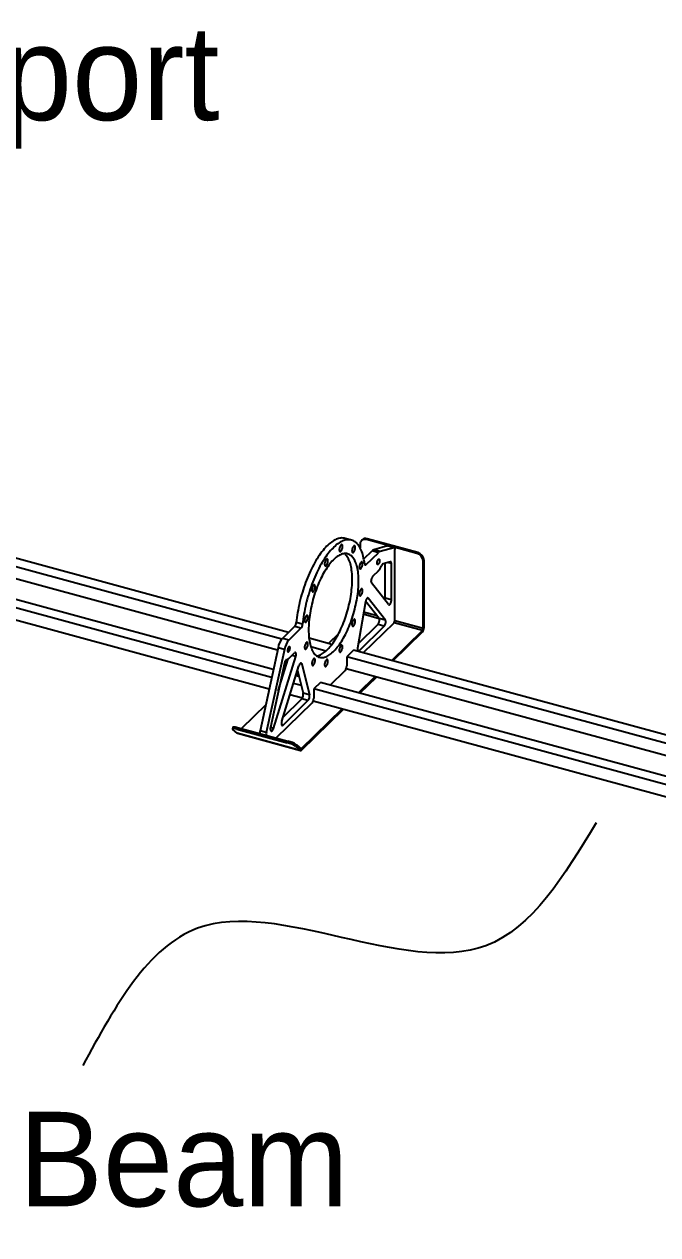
# Model space of a CAD drawing. Header units: inches. Extents: x 0.9 to 37.1, y -8.4 to 11.7.
# Drawn here: x 2.962 to 3.886, y -4.367 to -2.602 of the extents above; entities that cross this region are included whole.
import ezdxf

# ---------------------------------------------------------------- set-up
doc = ezdxf.new("R2010")
doc.units = ezdxf.units.IN
doc.header["$MEASUREMENT"] = 0

msp = doc.modelspace()

# ---------------------------------------------------------------- linework, layer by layer
at = {"color": 7, "linetype": 'Continuous', "lineweight": 25}
for p, q in [((3.3378, -3.4984), (2.2021, -3.1897)), ((3.3474, -3.4888), (2.2118, -3.1802)), ((3.3315, -3.5145), (2.2021, -3.2076)), ((3.3253, -3.5429), (2.1637, -3.2272)), ((3.3228, -3.5544), (2.1539, -3.2367)), ((3.3192, -3.5712), (2.1539, -3.2546)), ((3.4392, -3.354), (3.43, -3.3515)), ((3.455, -3.3537), (3.4538, -3.3549)), ((3.4623, -3.3522), (3.4611, -3.3534)), ((3.5348, -3.3734), (3.4611, -3.3534)), ((3.536, -3.3723), (3.4623, -3.3522)), ((3.4519, -3.3598), (3.4519, -3.3653)), ((3.4574, -3.3815), (3.4694, -3.3699)), ((3.4786, -3.3724), (3.4694, -3.3699)), ((3.4918, -3.3626), (3.4719, -3.3682)), ((3.4811, -3.3707), (3.4719, -3.3682)), ((3.501, -3.3651), (3.4811, -3.3707)), ((3.501, -3.3651), (3.4918, -3.3626)), ((3.5015, -3.3651), (3.4923, -3.3626)), ((3.5025, -3.4717), (3.5025, -3.3678)), ((3.4609, -3.3896), (3.4586, -3.389)), ((3.4609, -3.3896), (3.4786, -3.3724)), ((3.4961, -3.3856), (3.4856, -3.3885)), ((3.4885, -3.4386), (3.4885, -3.3877)), ((3.4977, -3.3882), (3.4921, -3.3867)), ((3.4977, -3.4411), (3.4977, -3.3882)), ((3.5348, -3.3734), (3.536, -3.3723)), ((3.5452, -3.3837), (3.544, -3.3849)), ((3.544, -3.4829), (3.544, -3.3849)), ((3.5452, -3.4817), (3.5452, -3.3837)), ((3.4786, -3.3991), (3.4702, -3.4073)), ((3.4934, -3.4482), (3.4684, -3.4164)), ((3.4638, -3.4388), (3.4626, -3.4385)), ((3.4889, -3.4707), (3.4638, -3.4388)), ((3.4977, -3.4411), (3.4885, -3.4386)), ((3.4596, -3.4441), (3.4483, -3.5116)), ((3.4769, -3.4647), (3.4571, -3.4593)), ((3.4796, -3.4682), (3.4599, -3.443)), ((3.368, -3.4767), (3.3588, -3.4742)), ((3.4494, -3.505), (3.4778, -3.4773)), ((3.4565, -3.5185), (3.5015, -3.4745)), ((3.4799, -3.4687), (3.4566, -3.4623)), ((3.487, -3.4798), (3.4778, -3.4773)), ((3.4889, -3.4707), (3.4796, -3.4682)), ((3.543, -3.4858), (3.5015, -3.4745)), ((3.544, -3.4829), (3.5025, -3.4717)), ((3.3564, -3.4801), (3.3387, -3.4974)), ((3.3656, -3.4826), (3.3479, -3.4999)), ((3.3656, -3.4826), (3.3564, -3.4801)), ((3.4208, -3.4901), (3.4058, -3.5047)), ((3.4505, -3.5154), (3.487, -3.4798)), ((3.498, -3.5297), (3.543, -3.4858)), ((3.4997, -3.5302), (3.543, -3.488)), ((3.543, -3.488), (3.543, -3.4858)), ((3.5452, -3.4817), (3.544, -3.4829)), ((3.3322, -3.5111), (3.3059, -3.6323)), ((3.3414, -3.5136), (3.3322, -3.5111)), ((3.3479, -3.4999), (3.3387, -3.4974)), ((3.4109, -3.5061), (3.3774, -3.497)), ((3.402, -3.5158), (3.3801, -3.5099)), ((3.3414, -3.5136), (3.3151, -3.6348)), ((3.3257, -3.6287), (3.3581, -3.524)), ((3.3326, -3.574), (3.3471, -3.5274)), ((3.3479, -3.5267), (3.3562, -3.5185)), ((3.3581, -3.524), (3.3523, -3.5224)), ((3.4422, -3.5146), (3.4325, -3.5241)), ((4.2254, -3.7396), (3.4325, -3.5241)), ((3.4325, -3.5241), (3.4325, -3.5375)), ((4.2351, -3.7301), (3.4422, -3.5146)), ((3.4505, -3.5154), (3.4483, -3.5148)), ((3.3414, -3.5336), (3.3211, -3.6273)), ((3.3376, -3.6183), (3.3627, -3.5375)), ((3.3409, -3.5472), (3.3386, -3.5465)), ((3.3616, -3.5479), (3.3585, -3.5509)), ((3.3606, -3.5441), (3.369, -3.5774)), ((3.3669, -3.5347), (3.3645, -3.534)), ((3.3669, -3.5347), (3.3782, -3.5799)), ((3.4083, -3.5655), (3.43, -3.5443)), ((4.2191, -3.7557), (3.4316, -3.5417)), ((3.3375, -3.5584), (3.3361, -3.558)), ((3.3662, -3.5662), (3.3548, -3.5631)), ((3.3629, -3.5531), (3.3582, -3.5519)), ((3.394, -3.5616), (3.3843, -3.5711)), ((4.2129, -3.7842), (3.394, -3.5616)), ((3.4498, -3.5768), (3.4739, -3.5532)), ((3.4516, -3.5772), (3.4757, -3.5537)), ((3.3677, -3.5844), (3.3496, -3.5795)), ((3.3782, -3.5799), (3.369, -3.5774)), ((4.2105, -3.7956), (3.3843, -3.5711)), ((3.3843, -3.5711), (3.3843, -3.5845)), ((3.3142, -3.5941), (3.2787, -3.6288)), ((3.3293, -3.6426), (3.3819, -3.5913)), ((3.3395, -3.6123), (3.3667, -3.5857)), ((3.3395, -3.6237), (3.3759, -3.5882)), ((3.3664, -3.6581), (3.4258, -3.6002)), ((3.3664, -3.6604), (3.4275, -3.6007)), ((3.3759, -3.5882), (3.3667, -3.5857)), ((4.2068, -3.8125), (3.3834, -3.5887)), ((3.2665, -3.6267), (3.2657, -3.6291)), ((3.2727, -3.6357), (3.2663, -3.6301)), ((3.2729, -3.6272), (3.272, -3.6297)), ((3.272, -3.6297), (3.3457, -3.6497)), ((3.3648, -3.6607), (3.2727, -3.6357)), ((3.2729, -3.6272), (3.3466, -3.6473)), ((3.273, -3.6358), (3.3652, -3.6609)), ((3.3151, -3.6348), (3.3059, -3.6323)), ((3.3257, -3.6287), (3.321, -3.6274)), ((3.3215, -3.632), (3.322, -3.6325)), ((3.3395, -3.6237), (3.3372, -3.6231)), ((3.3457, -3.6497), (3.3466, -3.6473)), ((3.3592, -3.6527), (3.3584, -3.6551)), ((3.3592, -3.6527), (3.3657, -3.6583)), ((3.3584, -3.6551), (3.3648, -3.6607)), ((3.3648, -3.6607), (3.3657, -3.6583)), ((3.3664, -3.6581), (3.3651, -3.6578)), ((3.3664, -3.6604), (3.3664, -3.6581))]:
    msp.add_line(p, q, dxfattribs=at)
at = {"color": 7, "linetype": 'Continuous', "lineweight": 25, "flags": 128}
for points in [[(3.43, -3.3515), (3.4285, -3.3512), (3.427, -3.351), (3.4254, -3.3509), (3.4239, -3.351), (3.4222, -3.3513), (3.4206, -3.3517), (3.4189, -3.3522), (3.4172, -3.3528), (3.4155, -3.3536), (3.4138, -3.3546), (3.412, -3.3557), (3.4102, -3.3569), (3.4085, -3.3582), (3.4067, -3.3597), (3.4049, -3.3613), (3.4031, -3.3631), (3.4014, -3.3649), (3.3996, -3.3669), (3.3978, -3.369), (3.3961, -3.3712), (3.3943, -3.3736), (3.3926, -3.376), (3.3909, -3.3786), (3.3892, -3.3812), (3.3875, -3.384), (3.3858, -3.3868), (3.3842, -3.3897), (3.3826, -3.3928), (3.3811, -3.3959), (3.3795, -3.399), (3.378, -3.4023), (3.3766, -3.4056), (3.3752, -3.409), (3.3738, -3.4124), (3.3725, -3.4159), (3.3712, -3.4194), (3.37, -3.423), (3.3688, -3.4266), (3.3677, -3.4302), (3.3666, -3.4339), (3.3656, -3.4375), (3.3646, -3.4412), (3.3637, -3.4449), (3.3629, -3.4486), (3.3621, -3.4523), (3.3614, -3.456), (3.3607, -3.4597), (3.3601, -3.4634), (3.3596, -3.467), (3.3592, -3.4706), (3.3588, -3.4742)], [(3.4585, -3.3884), (3.4581, -3.3856), (3.4576, -3.3828), (3.4571, -3.3802), (3.4565, -3.3777), (3.4559, -3.3753), (3.4552, -3.373), (3.4544, -3.3708), (3.4535, -3.3688), (3.4526, -3.3668), (3.4517, -3.365), (3.4507, -3.3633), (3.4496, -3.3617), (3.4485, -3.3603), (3.4473, -3.359), (3.4461, -3.3578), (3.4448, -3.3568), (3.4435, -3.3559), (3.4421, -3.3551), (3.4407, -3.3545), (3.4392, -3.354), (3.4377, -3.3537), (3.4362, -3.3535), (3.4347, -3.3535), (3.4331, -3.3535), (3.4314, -3.3538), (3.4298, -3.3542), (3.4281, -3.3547), (3.4264, -3.3553), (3.4247, -3.3562), (3.423, -3.3571), (3.4212, -3.3582), (3.4195, -3.3594), (3.4177, -3.3607), (3.4159, -3.3622), (3.4141, -3.3638), (3.4124, -3.3656), (3.4106, -3.3674), (3.4088, -3.3694), (3.407, -3.3715), (3.4053, -3.3737), (3.4035, -3.3761), (3.4018, -3.3785), (3.4001, -3.3811), (3.3984, -3.3837), (3.3967, -3.3865), (3.395, -3.3893), (3.3934, -3.3922), (3.3918, -3.3953), (3.3903, -3.3984), (3.3887, -3.4015), (3.3872, -3.4048), (3.3858, -3.4081), (3.3844, -3.4115), (3.383, -3.4149), (3.3817, -3.4184), (3.3804, -3.4219), (3.3792, -3.4255), (3.378, -3.4291), (3.3769, -3.4327), (3.3758, -3.4364), (3.3748, -3.44), (3.3738, -3.4437), (3.3729, -3.4474), (3.3721, -3.4511), (3.3713, -3.4548), (3.3706, -3.4585), (3.3699, -3.4622), (3.3694, -3.4659), (3.3688, -3.4695), (3.3684, -3.4731), (3.368, -3.4767)], [(3.4611, -3.3534), (3.46, -3.3532), (3.4589, -3.3531), (3.4578, -3.3531), (3.4568, -3.3533), (3.4559, -3.3536), (3.455, -3.354), (3.4542, -3.3545), (3.4535, -3.3552), (3.4529, -3.356), (3.4525, -3.3568), (3.4521, -3.3578), (3.4519, -3.3588), (3.4519, -3.3598)], [(3.4264, -3.3634), (3.4263, -3.3627), (3.4262, -3.362), (3.4261, -3.3615), (3.4258, -3.3611), (3.4255, -3.3608), (3.4252, -3.3607), (3.4248, -3.3607), (3.4244, -3.3609), (3.424, -3.3612), (3.4236, -3.3616), (3.4232, -3.3622), (3.4228, -3.3628), (3.4225, -3.3636), (3.4222, -3.3644), (3.4219, -3.3652), (3.4217, -3.3661), (3.4216, -3.3669), (3.4215, -3.3677), (3.4215, -3.3685), (3.4216, -3.3692), (3.4217, -3.3698), (3.4219, -3.3702), (3.4222, -3.3706), (3.4225, -3.3708), (3.4228, -3.3708), (3.4232, -3.3707), (3.4236, -3.3705), (3.424, -3.3701), (3.4244, -3.3696), (3.4248, -3.369), (3.4252, -3.3683), (3.4255, -3.3675), (3.4258, -3.3667), (3.4261, -3.3659), (3.4262, -3.365), (3.4263, -3.3642), (3.4264, -3.3634)], [(3.4449, -3.3649), (3.4449, -3.3642), (3.4448, -3.3636), (3.4446, -3.3631), (3.4444, -3.3627), (3.4441, -3.3624), (3.4437, -3.3623), (3.4434, -3.3623), (3.443, -3.3625), (3.4426, -3.3628), (3.4422, -3.3632), (3.4417, -3.3637), (3.4414, -3.3644), (3.441, -3.3651), (3.4407, -3.3659), (3.4404, -3.3668), (3.4402, -3.3676), (3.4401, -3.3685), (3.44, -3.3693), (3.44, -3.3701), (3.4401, -3.3707), (3.4402, -3.3713), (3.4404, -3.3718), (3.4407, -3.3721), (3.441, -3.3723), (3.4414, -3.3724), (3.4417, -3.3723), (3.4422, -3.3721), (3.4426, -3.3717), (3.443, -3.3712), (3.4434, -3.3706), (3.4437, -3.3699), (3.4441, -3.3691), (3.4444, -3.3683), (3.4446, -3.3674), (3.4448, -3.3666), (3.4449, -3.3657), (3.4449, -3.3649)], [(3.4918, -3.3626), (3.4921, -3.3626), (3.4923, -3.3626)], [(3.501, -3.3651), (3.5013, -3.3651), (3.5016, -3.3652), (3.5019, -3.3653), (3.5021, -3.3656), (3.5023, -3.366), (3.5024, -3.3665), (3.5025, -3.3671), (3.5025, -3.3678)], [(3.4497, -3.4139), (3.4497, -3.4111), (3.4496, -3.4083), (3.4494, -3.4056), (3.4492, -3.403), (3.4489, -3.4004), (3.4485, -3.398), (3.4481, -3.3957), (3.4476, -3.3934), (3.447, -3.3913), (3.4464, -3.3892), (3.4457, -3.3873), (3.4449, -3.3855), (3.4441, -3.3838), (3.4433, -3.3822), (3.4424, -3.3808), (3.4414, -3.3795), (3.4404, -3.3783), (3.4393, -3.3772), (3.4382, -3.3763), (3.437, -3.3755), (3.4358, -3.3749), (3.4345, -3.3744), (3.4333, -3.374), (3.4319, -3.3738), (3.4306, -3.3737), (3.4292, -3.3737), (3.4277, -3.3739), (3.4263, -3.3742), (3.4248, -3.3747), (3.4233, -3.3753), (3.4218, -3.3761), (3.4203, -3.3769), (3.4187, -3.378), (3.4172, -3.3791), (3.4156, -3.3804), (3.414, -3.3818), (3.4125, -3.3833), (3.4109, -3.385), (3.4093, -3.3867), (3.4078, -3.3886), (3.4062, -3.3906), (3.4047, -3.3928), (3.4032, -3.395), (3.4017, -3.3973), (3.4002, -3.3997), (3.3987, -3.4022), (3.3973, -3.4048), (3.3959, -3.4075), (3.3946, -3.4102), (3.3932, -3.4131), (3.3919, -3.416), (3.3907, -3.4189), (3.3895, -3.4219), (3.3883, -3.425), (3.3872, -3.4281), (3.3861, -3.4312), (3.3851, -3.4344), (3.3841, -3.4376), (3.3832, -3.4409), (3.3823, -3.4441), (3.3815, -3.4474), (3.3808, -3.4506), (3.3801, -3.4539), (3.3795, -3.4572), (3.3789, -3.4604), (3.3784, -3.4636), (3.378, -3.4668), (3.3776, -3.47), (3.3773, -3.4731), (3.3771, -3.4762), (3.3769, -3.4792), (3.3768, -3.4822), (3.3768, -3.4851), (3.3768, -3.4879), (3.3769, -3.4907), (3.3771, -3.4934), (3.3773, -3.496), (3.3776, -3.4986), (3.378, -3.501), (3.3784, -3.5034), (3.3789, -3.5056), (3.3795, -3.5078), (3.3801, -3.5098), (3.3808, -3.5117), (3.3815, -3.5135), (3.3823, -3.5152), (3.3832, -3.5168), (3.3841, -3.5182), (3.3851, -3.5195), (3.3861, -3.5207), (3.3872, -3.5218), (3.3883, -3.5227), (3.3895, -3.5235), (3.3907, -3.5241), (3.3919, -3.5246), (3.3932, -3.525), (3.3946, -3.5252), (3.3959, -3.5253), (3.3973, -3.5253), (3.3987, -3.5251), (3.4002, -3.5248), (3.4017, -3.5243), (3.4032, -3.5237), (3.4047, -3.523), (3.4062, -3.5221), (3.4078, -3.5211), (3.4093, -3.5199), (3.4109, -3.5186), (3.4125, -3.5172), (3.414, -3.5157), (3.4156, -3.514), (3.4172, -3.5123), (3.4187, -3.5104), (3.4203, -3.5084), (3.4218, -3.5063), (3.4233, -3.504), (3.4248, -3.5017), (3.4263, -3.4993), (3.4277, -3.4968), (3.4292, -3.4942), (3.4306, -3.4915), (3.4319, -3.4888), (3.4333, -3.486), (3.4345, -3.4831), (3.4358, -3.4801), (3.437, -3.4771), (3.4382, -3.474), (3.4393, -3.4709), (3.4404, -3.4678), (3.4414, -3.4646), (3.4424, -3.4614), (3.4433, -3.4581), (3.4441, -3.4549), (3.4449, -3.4516), (3.4457, -3.4484), (3.4464, -3.4451), (3.447, -3.4418), (3.4476, -3.4386), (3.4481, -3.4354), (3.4485, -3.4322), (3.4489, -3.429), (3.4492, -3.4259), (3.4494, -3.4228), (3.4496, -3.4198), (3.4497, -3.4168), (3.4497, -3.4139)], [(3.405, -3.3843), (3.4049, -3.3835), (3.4048, -3.3829), (3.4047, -3.3824), (3.4044, -3.382), (3.4042, -3.3817), (3.4038, -3.3816), (3.4035, -3.3816), (3.4031, -3.3818), (3.4027, -3.3821), (3.4022, -3.3825), (3.4018, -3.3831), (3.4015, -3.3837), (3.4011, -3.3845), (3.4008, -3.3853), (3.4005, -3.3861), (3.4003, -3.387), (3.4002, -3.3878), (3.4001, -3.3886), (3.4001, -3.3894), (3.4002, -3.3901), (3.4003, -3.3906), (3.4005, -3.3911), (3.4008, -3.3914), (3.4011, -3.3916), (3.4015, -3.3917), (3.4018, -3.3916), (3.4022, -3.3914), (3.4027, -3.391), (3.4031, -3.3905), (3.4035, -3.3899), (3.4038, -3.3892), (3.4042, -3.3884), (3.4044, -3.3876), (3.4047, -3.3867), (3.4048, -3.3859), (3.4049, -3.3851), (3.405, -3.3843)], [(3.4405, -3.4114), (3.4405, -3.4086), (3.4404, -3.4058), (3.4402, -3.4031), (3.44, -3.4005), (3.4396, -3.3979), (3.4393, -3.3955), (3.4388, -3.3931), (3.4384, -3.3909), (3.4378, -3.3888), (3.4372, -3.3867), (3.4365, -3.3848), (3.4357, -3.383), (3.4349, -3.3813), (3.4341, -3.3797), (3.4332, -3.3783), (3.4322, -3.377), (3.4312, -3.3758), (3.4301, -3.3747), (3.429, -3.3738), (3.4289, -3.3737)], [(3.4556, -3.3885), (3.4556, -3.3878), (3.4554, -3.3872), (3.4553, -3.3867), (3.455, -3.3863), (3.4548, -3.386), (3.4544, -3.3859), (3.4541, -3.3859), (3.4537, -3.386), (3.4533, -3.3863), (3.4528, -3.3868), (3.4524, -3.3873), (3.4521, -3.388), (3.4517, -3.3887), (3.4514, -3.3895), (3.4511, -3.3904), (3.4509, -3.3912), (3.4508, -3.3921), (3.4507, -3.3929), (3.4507, -3.3936), (3.4508, -3.3943), (3.4509, -3.3949), (3.4511, -3.3954), (3.4514, -3.3957), (3.4517, -3.3959), (3.4521, -3.396), (3.4524, -3.3959), (3.4528, -3.3956), (3.4533, -3.3953), (3.4537, -3.3948), (3.4541, -3.3942), (3.4544, -3.3935), (3.4548, -3.3927), (3.455, -3.3919), (3.4553, -3.391), (3.4554, -3.3902), (3.4556, -3.3893), (3.4556, -3.3885)], [(3.4585, -3.3884), (3.4586, -3.389), (3.4588, -3.3895), (3.459, -3.3899), (3.4593, -3.3901), (3.4597, -3.3902), (3.4601, -3.3902), (3.4605, -3.39), (3.4609, -3.3896)], [(3.4767, -3.3876), (3.4767, -3.3869), (3.4768, -3.3862), (3.477, -3.3854), (3.4772, -3.3847), (3.4775, -3.384), (3.4778, -3.3834), (3.4781, -3.3829), (3.4785, -3.3824), (3.4788, -3.3821), (3.4792, -3.3819), (3.4795, -3.3819), (3.4798, -3.382), (3.48, -3.3822), (3.4802, -3.3826), (3.4804, -3.383), (3.4804, -3.3836), (3.4804, -3.3843), (3.4804, -3.385), (3.4802, -3.3857), (3.48, -3.3864), (3.4798, -3.3871), (3.4795, -3.3878), (3.4792, -3.3884), (3.4788, -3.3889), (3.4785, -3.3893), (3.4781, -3.3895), (3.4778, -3.3896), (3.4775, -3.3896), (3.4772, -3.3894), (3.477, -3.3891), (3.4768, -3.3887), (3.4767, -3.3882), (3.4767, -3.3876)], [(3.4977, -3.3882), (3.4977, -3.3876), (3.4976, -3.387), (3.4974, -3.3865), (3.4973, -3.3861), (3.497, -3.3858), (3.4967, -3.3856), (3.4964, -3.3855), (3.4961, -3.3856)], [(3.3865, -3.422), (3.3864, -3.4213), (3.3863, -3.4206), (3.3861, -3.4201), (3.3859, -3.4197), (3.3856, -3.4194), (3.3853, -3.4193), (3.3849, -3.4193), (3.3845, -3.4195), (3.3841, -3.4198), (3.3837, -3.4202), (3.3833, -3.4208), (3.3829, -3.4214), (3.3826, -3.4222), (3.3823, -3.423), (3.382, -3.4238), (3.3818, -3.4247), (3.3817, -3.4255), (3.3816, -3.4263), (3.3816, -3.4271), (3.3817, -3.4278), (3.3818, -3.4284), (3.382, -3.4288), (3.3823, -3.4292), (3.3826, -3.4294), (3.3829, -3.4294), (3.3833, -3.4293), (3.3837, -3.4291), (3.3841, -3.4287), (3.3845, -3.4282), (3.3849, -3.4276), (3.3853, -3.4269), (3.3856, -3.4261), (3.3859, -3.4253), (3.3861, -3.4245), (3.3863, -3.4236), (3.3864, -3.4228), (3.3865, -3.422)], [(3.3884, -3.5228), (3.3895, -3.5226), (3.391, -3.5223), (3.3925, -3.5218), (3.394, -3.5212), (3.3955, -3.5204), (3.397, -3.5196), (3.3986, -3.5186), (3.4001, -3.5174), (3.4017, -3.5161), (3.4032, -3.5147), (3.4048, -3.5132), (3.4064, -3.5115), (3.4079, -3.5098), (3.4095, -3.5079), (3.411, -3.5059), (3.4126, -3.5038), (3.4141, -3.5015), (3.4156, -3.4992), (3.4171, -3.4968), (3.4185, -3.4943), (3.4199, -3.4917), (3.4213, -3.489), (3.4227, -3.4863), (3.424, -3.4835), (3.4253, -3.4806), (3.4266, -3.4776), (3.4278, -3.4746), (3.429, -3.4715), (3.4301, -3.4684), (3.4312, -3.4653), (3.4322, -3.4621), (3.4332, -3.4589), (3.4341, -3.4556), (3.4349, -3.4524), (3.4357, -3.4491), (3.4365, -3.4459), (3.4372, -3.4426), (3.4378, -3.4393), (3.4384, -3.4361), (3.4388, -3.4329), (3.4393, -3.4297), (3.4396, -3.4265), (3.44, -3.4234), (3.4402, -3.4203), (3.4404, -3.4173), (3.4405, -3.4143), (3.4405, -3.4114)], [(3.4702, -3.4073), (3.4698, -3.4077), (3.4694, -3.4083), (3.469, -3.409), (3.4687, -3.4098), (3.4684, -3.4106), (3.4682, -3.4115), (3.468, -3.4124), (3.4679, -3.4132), (3.4678, -3.4141), (3.4679, -3.4148), (3.468, -3.4154), (3.4681, -3.416), (3.4684, -3.4164)], [(3.4556, -3.4278), (3.4556, -3.4271), (3.4554, -3.4265), (3.4553, -3.4259), (3.455, -3.4255), (3.4548, -3.4253), (3.4544, -3.4251), (3.4541, -3.4252), (3.4537, -3.4253), (3.4533, -3.4256), (3.4528, -3.4261), (3.4524, -3.4266), (3.4521, -3.4273), (3.4517, -3.428), (3.4514, -3.4288), (3.4511, -3.4297), (3.4509, -3.4305), (3.4508, -3.4314), (3.4507, -3.4322), (3.4507, -3.4329), (3.4508, -3.4336), (3.4509, -3.4342), (3.4511, -3.4347), (3.4514, -3.435), (3.4517, -3.4352), (3.4521, -3.4352), (3.4524, -3.4352), (3.4528, -3.4349), (3.4533, -3.4346), (3.4537, -3.4341), (3.4541, -3.4335), (3.4544, -3.4328), (3.4548, -3.432), (3.455, -3.4312), (3.4553, -3.4303), (3.4554, -3.4294), (3.4556, -3.4286), (3.4556, -3.4278)], [(3.4638, -3.4388), (3.4635, -3.4385), (3.4631, -3.4384), (3.4628, -3.4384), (3.4624, -3.4386), (3.4619, -3.439), (3.4615, -3.4394), (3.4611, -3.44), (3.4607, -3.4407), (3.4604, -3.4415), (3.4601, -3.4424), (3.4598, -3.4432), (3.4596, -3.4441)], [(3.4934, -3.4482), (3.4937, -3.4484), (3.494, -3.4486), (3.4944, -3.4485), (3.4948, -3.4483), (3.4952, -3.448), (3.4957, -3.4475), (3.4961, -3.4469), (3.4965, -3.4462), (3.4968, -3.4454), (3.4971, -3.4446), (3.4974, -3.4437), (3.4975, -3.4428), (3.4976, -3.442), (3.4977, -3.4411)], [(3.3758, -3.4664), (3.3757, -3.4657), (3.3756, -3.4651), (3.3755, -3.4646), (3.3752, -3.4642), (3.3749, -3.4639), (3.3746, -3.4638), (3.3742, -3.4638), (3.3738, -3.464), (3.3734, -3.4643), (3.373, -3.4647), (3.3726, -3.4652), (3.3722, -3.4659), (3.3719, -3.4666), (3.3716, -3.4674), (3.3713, -3.4683), (3.3711, -3.4691), (3.371, -3.47), (3.3709, -3.4708), (3.3709, -3.4716), (3.371, -3.4722), (3.3711, -3.4728), (3.3713, -3.4733), (3.3716, -3.4736), (3.3719, -3.4738), (3.3722, -3.4739), (3.3726, -3.4738), (3.373, -3.4736), (3.3734, -3.4732), (3.3738, -3.4727), (3.3742, -3.4721), (3.3746, -3.4714), (3.3749, -3.4706), (3.3752, -3.4698), (3.3755, -3.4689), (3.3756, -3.4681), (3.3757, -3.4672), (3.3758, -3.4664)], [(3.4449, -3.4723), (3.4449, -3.4716), (3.4448, -3.4709), (3.4446, -3.4704), (3.4444, -3.47), (3.4441, -3.4697), (3.4437, -3.4696), (3.4434, -3.4696), (3.443, -3.4698), (3.4426, -3.4701), (3.4422, -3.4705), (3.4417, -3.4711), (3.4414, -3.4717), (3.441, -3.4725), (3.4407, -3.4733), (3.4404, -3.4741), (3.4402, -3.475), (3.4401, -3.4758), (3.44, -3.4766), (3.44, -3.4774), (3.4401, -3.4781), (3.4402, -3.4787), (3.4404, -3.4791), (3.4407, -3.4795), (3.441, -3.4797), (3.4414, -3.4797), (3.4417, -3.4796), (3.4422, -3.4794), (3.4426, -3.479), (3.443, -3.4785), (3.4434, -3.4779), (3.4437, -3.4772), (3.4441, -3.4764), (3.4444, -3.4756), (3.4446, -3.4748), (3.4448, -3.4739), (3.4449, -3.4731), (3.4449, -3.4723)], [(3.4778, -3.4773), (3.4782, -3.4768), (3.4786, -3.4762), (3.479, -3.4755), (3.4793, -3.4747), (3.4796, -3.4739), (3.4799, -3.473), (3.48, -3.4722), (3.4802, -3.4713), (3.4802, -3.4705), (3.4802, -3.4698), (3.4801, -3.4691), (3.4799, -3.4686), (3.4796, -3.4682)], [(3.487, -3.4798), (3.4874, -3.4793), (3.4878, -3.4787), (3.4882, -3.478), (3.4885, -3.4772), (3.4888, -3.4764), (3.4891, -3.4755), (3.4893, -3.4747), (3.4894, -3.4738), (3.4894, -3.473), (3.4894, -3.4723), (3.4893, -3.4716), (3.4891, -3.4711), (3.4889, -3.4707)], [(3.3498, -3.5114), (3.3497, -3.5108), (3.3496, -3.5103), (3.3495, -3.5099), (3.3493, -3.5096), (3.349, -3.5094), (3.3487, -3.5094), (3.3484, -3.5095), (3.348, -3.5098), (3.3477, -3.5101), (3.3473, -3.5106), (3.347, -3.5112), (3.3467, -3.5119), (3.3465, -3.5126), (3.3463, -3.5133), (3.3461, -3.514), (3.3461, -3.5147), (3.3461, -3.5154), (3.3461, -3.516), (3.3463, -3.5164), (3.3465, -3.5168), (3.3467, -3.517), (3.347, -3.5171), (3.3473, -3.5171), (3.3477, -3.5169), (3.348, -3.5166), (3.3484, -3.5162), (3.3487, -3.5156), (3.349, -3.515), (3.3493, -3.5143), (3.3495, -3.5136), (3.3496, -3.5128), (3.3497, -3.5121), (3.3498, -3.5114)], [(3.3758, -3.5057), (3.3757, -3.505), (3.3756, -3.5044), (3.3755, -3.5039), (3.3752, -3.5035), (3.3749, -3.5032), (3.3746, -3.5031), (3.3742, -3.5031), (3.3738, -3.5032), (3.3734, -3.5035), (3.373, -3.504), (3.3726, -3.5045), (3.3722, -3.5052), (3.3719, -3.5059), (3.3716, -3.5067), (3.3713, -3.5076), (3.3711, -3.5084), (3.371, -3.5093), (3.3709, -3.5101), (3.3709, -3.5108), (3.371, -3.5115), (3.3711, -3.5121), (3.3713, -3.5126), (3.3716, -3.5129), (3.3719, -3.5131), (3.3722, -3.5132), (3.3726, -3.5131), (3.373, -3.5128), (3.3734, -3.5125), (3.3738, -3.512), (3.3742, -3.5114), (3.3746, -3.5107), (3.3749, -3.5099), (3.3752, -3.5091), (3.3755, -3.5082), (3.3756, -3.5074), (3.3757, -3.5065), (3.3758, -3.5057)], [(3.4264, -3.51), (3.4263, -3.5093), (3.4262, -3.5087), (3.4261, -3.5081), (3.4258, -3.5077), (3.4255, -3.5075), (3.4252, -3.5073), (3.4248, -3.5074), (3.4244, -3.5075), (3.424, -3.5078), (3.4236, -3.5083), (3.4232, -3.5088), (3.4228, -3.5095), (3.4225, -3.5102), (3.4222, -3.511), (3.4219, -3.5118), (3.4217, -3.5127), (3.4216, -3.5135), (3.4215, -3.5144), (3.4215, -3.5151), (3.4216, -3.5158), (3.4217, -3.5164), (3.4219, -3.5168), (3.4222, -3.5172), (3.4225, -3.5174), (3.4228, -3.5174), (3.4232, -3.5173), (3.4236, -3.5171), (3.424, -3.5167), (3.4244, -3.5162), (3.4248, -3.5156), (3.4252, -3.5149), (3.4255, -3.5142), (3.4258, -3.5133), (3.4261, -3.5125), (3.4262, -3.5116), (3.4263, -3.5108), (3.4264, -3.51)], [(3.4483, -3.5116), (3.4481, -3.5124), (3.4481, -3.5133), (3.4481, -3.514), (3.4483, -3.5146), (3.4484, -3.5152), (3.4487, -3.5156), (3.449, -3.5158), (3.4493, -3.516), (3.4497, -3.5159), (3.4501, -3.5157), (3.4505, -3.5154)], [(3.3446, -3.5284), (3.3442, -3.5285), (3.3438, -3.5288), (3.3434, -3.5292), (3.343, -3.5297), (3.3426, -3.5303), (3.3422, -3.531), (3.3419, -3.5319), (3.3416, -3.5327), (3.3414, -3.5336)], [(3.3581, -3.524), (3.3584, -3.5231), (3.3585, -3.5222), (3.3586, -3.5214), (3.3587, -3.5206), (3.3586, -3.5199), (3.3585, -3.5192), (3.3583, -3.5187), (3.3581, -3.5183), (3.3578, -3.5181), (3.3574, -3.518), (3.3571, -3.518), (3.3567, -3.5182), (3.3562, -3.5185)], [(3.3865, -3.5293), (3.3864, -3.5286), (3.3863, -3.528), (3.3861, -3.5274), (3.3859, -3.527), (3.3856, -3.5268), (3.3853, -3.5266), (3.3849, -3.5267), (3.3845, -3.5268), (3.3841, -3.5271), (3.3837, -3.5276), (3.3833, -3.5281), (3.3829, -3.5288), (3.3826, -3.5295), (3.3823, -3.5303), (3.382, -3.5312), (3.3818, -3.532), (3.3817, -3.5329), (3.3816, -3.5337), (3.3816, -3.5344), (3.3817, -3.5351), (3.3818, -3.5357), (3.382, -3.5362), (3.3823, -3.5365), (3.3826, -3.5367), (3.3829, -3.5367), (3.3833, -3.5367), (3.3837, -3.5364), (3.3841, -3.5361), (3.3845, -3.5356), (3.3849, -3.5349), (3.3853, -3.5342), (3.3856, -3.5335), (3.3859, -3.5327), (3.3861, -3.5318), (3.3863, -3.5309), (3.3864, -3.5301), (3.3865, -3.5293)], [(3.405, -3.5309), (3.4049, -3.5302), (3.4048, -3.5295), (3.4047, -3.529), (3.4044, -3.5286), (3.4042, -3.5283), (3.4038, -3.5282), (3.4035, -3.5282), (3.4031, -3.5284), (3.4027, -3.5287), (3.4022, -3.5291), (3.4018, -3.5297), (3.4015, -3.5303), (3.4011, -3.5311), (3.4008, -3.5319), (3.4005, -3.5327), (3.4003, -3.5336), (3.4002, -3.5344), (3.4001, -3.5352), (3.4001, -3.536), (3.4002, -3.5367), (3.4003, -3.5373), (3.4005, -3.5377), (3.4008, -3.5381), (3.4011, -3.5383), (3.4015, -3.5383), (3.4018, -3.5382), (3.4022, -3.538), (3.4027, -3.5376), (3.4031, -3.5371), (3.4035, -3.5365), (3.4038, -3.5358), (3.4042, -3.535), (3.4044, -3.5342), (3.4047, -3.5334), (3.4048, -3.5325), (3.4049, -3.5317), (3.405, -3.5309)], [(3.3669, -3.5347), (3.3667, -3.5341), (3.3664, -3.5338), (3.3661, -3.5335), (3.3658, -3.5334), (3.3654, -3.5335), (3.365, -3.5337), (3.3646, -3.534), (3.3641, -3.5345), (3.3637, -3.5351), (3.3633, -3.5358), (3.363, -3.5366), (3.3627, -3.5375)], [(3.3376, -3.6183), (3.3374, -3.6192), (3.3372, -3.62), (3.3371, -3.6209), (3.3371, -3.6217), (3.3371, -3.6224), (3.3372, -3.6231), (3.3374, -3.6236), (3.3376, -3.624), (3.3379, -3.6242), (3.3383, -3.6243), (3.3387, -3.6243), (3.3391, -3.6241), (3.3395, -3.6237)], [(3.272, -3.6297), (3.2709, -3.6294), (3.2699, -3.6291), (3.269, -3.629), (3.2681, -3.6288), (3.2674, -3.6288), (3.2668, -3.6287), (3.2663, -3.6288), (3.2659, -3.6289), (3.2657, -3.629), (3.2656, -3.6292), (3.2657, -3.6295), (3.2659, -3.6298), (3.2663, -3.6301)], [(3.2665, -3.6267), (3.2666, -3.6266), (3.2668, -3.6265), (3.2672, -3.6264), (3.2676, -3.6263), (3.2683, -3.6263), (3.269, -3.6264), (3.2698, -3.6265), (3.2708, -3.6267), (3.2718, -3.627), (3.2729, -3.6272)], [(3.2727, -3.6357), (3.2729, -3.6358), (3.273, -3.6358)], [(3.322, -3.6325), (3.3224, -3.6327), (3.3227, -3.6327), (3.3231, -3.6326), (3.3235, -3.6324), (3.3239, -3.632), (3.3243, -3.6315), (3.3247, -3.6309), (3.325, -3.6302), (3.3254, -3.6295), (3.3257, -3.6287)]]:
    msp.add_lwpolyline(points, dxfattribs=at)
at = {"color": 7, "linetype": 'Continuous', "lineweight": 25}
for centre, radius, start, end in [((3.4599, -3.3592), 0.0074, 71.3428, 131.5672), ((3.474, -3.3742), 0.00633, 108.6407, 136.6305), ((3.4832, -3.3767), 0.00633, 108.6407, 136.6305), ((3.4881, -3.393), 0.00506, 119.3245, 164.5221), ((3.5314, -3.3856), 0.0126, 3.3659, 74.3594), ((3.5326, -3.3844), 0.0126, 3.2895, 74.4359), ((3.462, -3.3838), 0.0225, 317.1881, 339.8052), ((3.477, -3.4385), 0.0115, 344.9663, 359.1885), ((3.3484, -3.4734), 0.0104, 320.1892, 355.8201), ((3.3576, -3.476), 0.0104, 320.1892, 355.8201), ((3.4981, -3.4717), 0.00447, 320.5129, 0.3434), ((3.5355, -3.4818), 0.00969, 320.2857, 0.5707), ((3.5395, -3.483), 0.00447, 320.5129, 0.3434), ((3.3609, -3.5163), 0.0292, 139.5476, 169.6641), ((3.3702, -3.5188), 0.0292, 139.5476, 169.6641), ((3.3439, -3.5231), 0.0054, 278.1171, 318.5257), ((3.4219, -3.5376), 0.0105, 320.2857, 0.5707), ((3.3589, -3.5791), 0.0102, 319.8032, 9.2754), ((3.3681, -3.5816), 0.0102, 319.8032, 9.2754), ((3.3738, -3.5846), 0.0105, 320.2857, 0.5707), ((3.3136, -3.6344), 0.00798, 165.1685, 193.1551), ((3.3229, -3.6369), 0.00798, 165.1685, 193.1551), ((3.3263, -3.6292), 0.00554, 160.0585, 210.8494), ((3.3361, -3.6893), 0.0408, 56.9232, 76.3679), ((3.3373, -3.6862), 0.0401, 56.744, 76.5472), ((3.3655, -3.6597), 0.00115, 237.5606, 326.7351), ((3.366, -3.6578), 0.000526, 237.5606, 326.7351)]:
    msp.add_arc(centre, radius, start, end, dxfattribs=at)
msp.add_spline([(3.7962, -3.7664), (3.6353, -3.9456), (3.2148, -3.9202), (3.0473, -4.1202)], degree=3)

# ---------------------------------------------------------------- texts
at = {"char_height": 0.137795, "attachment_point": 1}
for s, width, insert in [('Outer Support', 1.831737, (2.0894, -2.6038)), ('Support Beam', 1.813178, (2.2572, -4.1878))]:
    msp.add_mtext_dynamic_manual_height_columns(s, width=width, gutter_width=0.689, heights=[0], dxfattribs=dict(at, insert=insert))

doc.saveas('drawing.dxf')
